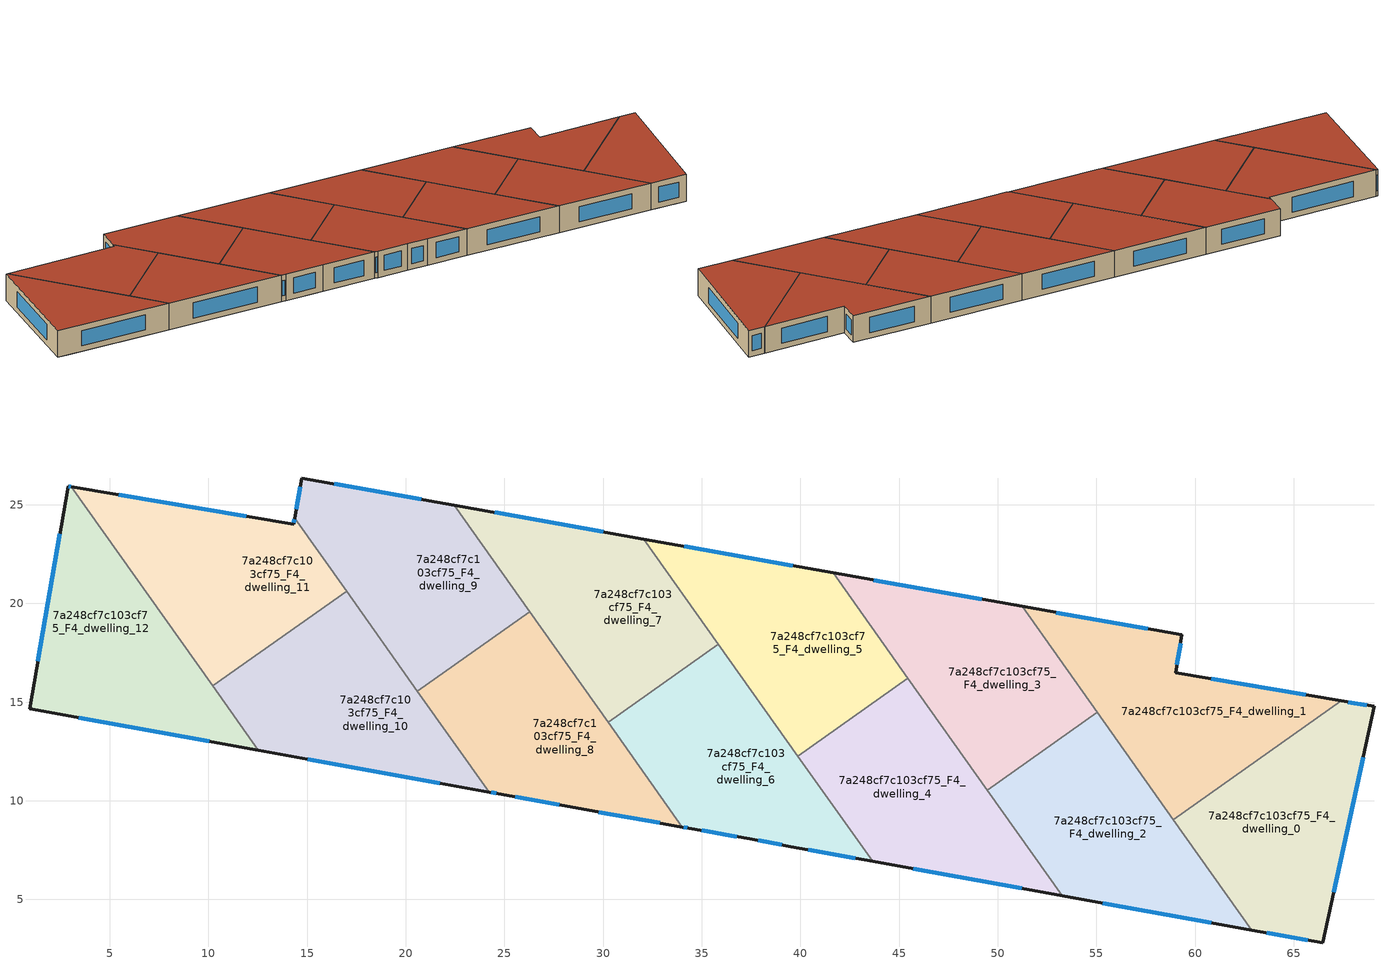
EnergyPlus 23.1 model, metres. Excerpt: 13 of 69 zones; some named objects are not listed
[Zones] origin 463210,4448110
7a248cf7c103cf75_F4_dwelling_0
 floor to 7a248cf7c103cf75_F3_dwelling_0 (EU_floor_Construction): 69.07,14.78 66.47,2.8 63.55,3.33 59.38,9.2 67.6,15.03 z12
 floor to 7a248cf7c103cf75_F3_dwelling_2 (EU_floor_Construction): 59.3,9.32 63.55,3.33 62.87,3.45 58.9,9.04 z12
 floor to 7a248cf7c103cf75_F3_dwelling_1 (EU_floor_Construction): 67.6,15.03 59.38,9.2 59.3,9.32 67.4,15.07 z12
 wall outside (EU_wall_Construction): 62.87,3.45 66.47,2.8 69.07,14.78 67.4,15.07 z12:15
 wall to 7a248cf7c103cf75_F4_dwelling_1 (EU_wall_Construction): 67.4,15.07 58.9,9.04 z12:15
 wall to 7a248cf7c103cf75_F4_dwelling_2 (EU_wall_Construction): 58.9,9.04 62.87,3.45 z12:15
 window (EU_Window_Construction): 68.71,14.84 67.76,15.01 / 67.03,5.36 68.51,12.22 / 63.64,3.31 65.7,2.94 z12.64:14.36
 roof outside (EU_roof_Construction): 66.47,2.8 69.07,14.78 67.4,15.07 58.9,9.04 62.87,3.45 z15
7a248cf7c103cf75_F4_dwelling_1
 floor to 7a248cf7c103cf75_F3_dwelling_1 (EU_floor_Construction): 67.4,15.07 59.3,9.32 51.91,19.73 59.34,18.4 59.01,16.5 z12
 floor to 7a248cf7c103cf75_F3_dwelling_3 (EU_floor_Construction): 51.91,19.73 55.87,14.16 55.47,13.88 51.23,19.85 z12
 floor to 7a248cf7c103cf75_F3_dwelling_2 (EU_floor_Construction): 55.87,14.16 59.3,9.32 58.9,9.04 55.47,13.88 z12
 wall outside (EU_wall_Construction): 67.4,15.07 59.01,16.5 59.34,18.4 51.23,19.85 z12:15
 wall to 7a248cf7c103cf75_F4_dwelling_3 (EU_wall_Construction): 51.23,19.85 55.04,14.48 z12:15
 wall to 7a248cf7c103cf75_F4_dwelling_2 (EU_wall_Construction): 55.04,14.48 58.9,9.04 z12:15
 window (EU_Window_Construction): 59.08,16.91 59.27,18 / 65.6,15.37 60.81,16.19 / 57.6,18.71 52.97,19.54 z12.64:14.36
 roof outside (EU_roof_Construction): 67.4,15.07 59.01,16.5 59.34,18.4 51.23,19.85 58.9,9.04 z15
7a248cf7c103cf75_F4_dwelling_10
 floor to 7a248cf7c103cf75_F3_dwelling_10 (EU_floor_Construction): 18.54,18.46 24.22,10.45 17.56,11.65 14.67,15.72 z12
 floor to 7a248cf7c103cf75_F3_dwelling_12 (EU_floor_Construction): 13.14,17.89 17.56,11.65 12.53,12.56 10.22,15.82 z12
 floor to 7a248cf7c103cf75_F3_dwelling_11 (EU_floor_Construction): 17,20.63 18.54,18.46 14.67,15.72 13.14,17.89 z12
 wall outside (EU_wall_Construction): 12.53,12.56 24.22,10.45 z12:15
 wall to 7a248cf7c103cf75_F4_dwelling_11 (EU_wall_Construction): 17,20.63 10.22,15.82 z12:15
 wall to 7a248cf7c103cf75_F4_dwelling_8 (EU_wall_Construction): 24.22,10.45 20.6,15.56 z12:15
 wall to 7a248cf7c103cf75_F4_dwelling_12 (EU_wall_Construction): 10.22,15.82 12.53,12.56 z12:15
 wall to 7a248cf7c103cf75_F4_dwelling_9 (EU_wall_Construction): 20.6,15.56 17,20.63 z12:15
 window (EU_Window_Construction): 15.04,12.11 21.72,10.9 z12.64:14.36
 roof outside (EU_roof_Construction): 24.22,10.45 17,20.63 10.22,15.82 12.53,12.56 z15
7a248cf7c103cf75_F4_dwelling_11
 floor to 7a248cf7c103cf75_F3_dwelling_11 (EU_floor_Construction): 14.37,24.33 17,20.63 13.14,17.89 8.04,25.08 14.32,24.02 z12
 floor to 7a248cf7c103cf75_F3_dwelling_13 (EU_floor_Construction): 8.04,25.08 10.97,20.95 8.05,18.88 3.06,25.92 z12
 floor to 7a248cf7c103cf75_F3_dwelling_12 (EU_floor_Construction): 10.97,20.95 13.14,17.89 10.22,15.82 8.05,18.88 z12
 wall outside (EU_wall_Construction): 14.37,24.33 14.32,24.02 3.05,25.92 z12:15
 wall to 7a248cf7c103cf75_F4_dwelling_9 (EU_wall_Construction): 17,20.63 14.37,24.33 z12:15
 wall to 7a248cf7c103cf75_F4_dwelling_12 (EU_wall_Construction): 3.05,25.92 10.22,15.82 z12:15
 window (EU_Window_Construction): 14.36,24.26 14.33,24.09 / 11.91,24.43 5.47,25.51 z12.64:14.36
 roof outside (EU_roof_Construction): 17,20.63 14.37,24.33 14.32,24.02 3.05,25.92 10.22,15.82 z15
7a248cf7c103cf75_F4_dwelling_12
 floor to 7a248cf7c103cf75_F3_dwelling_13 (EU_floor_Construction): 3.06,25.92 8.05,18.88 1.86,14.49 0.93,14.66 2.84,25.7 2.89,25.95 z12
 floor adiabatic (EU_floor_Construction): 8.05,18.88 12.53,12.56 1.86,14.49 z12
 wall outside (EU_wall_Construction): 3.05,25.92 2.89,25.95 0.93,14.66 12.53,12.56 z12:15
 window (EU_Window_Construction): 2.47,23.53 1.35,17.08 / 3.02,25.93 2.92,25.94 / 3.42,14.21 10.05,13.01 z12.64:14.36
 roof outside (EU_roof_Construction): 12.53,12.56 3.05,25.92 2.89,25.95 0.93,14.66 z15
7a248cf7c103cf75_F4_dwelling_2
 floor to 7a248cf7c103cf75_F3_dwelling_4 (EU_floor_Construction): 50.27,11.1 54.64,4.94 53.27,5.19 49.47,10.54 z12
 floor to 7a248cf7c103cf75_F3_dwelling_3 (EU_floor_Construction): 55.04,14.48 55.47,13.88 50.7,10.49 50.27,11.1 z12
 floor adiabatic (EU_floor_Construction): 55.47,13.88 62.87,3.45 54.64,4.94 50.7,10.49 z12
 wall outside (EU_wall_Construction): 53.27,5.19 62.87,3.45 z12:15
 wall to 7a248cf7c103cf75_F4_dwelling_3 (EU_wall_Construction): 55.04,14.48 49.47,10.54 z12:15
 wall to 7a248cf7c103cf75_F4_dwelling_4 (EU_wall_Construction): 49.47,10.54 53.27,5.19 z12:15
 window (EU_Window_Construction): 55.33,4.82 60.81,3.82 z12.64:14.36
 roof outside (EU_roof_Construction): 62.87,3.45 55.04,14.48 49.47,10.54 53.27,5.19 z15
7a248cf7c103cf75_F4_dwelling_3
 floor to 7a248cf7c103cf75_F3_dwelling_3 (EU_floor_Construction): 51.23,19.85 55.04,14.48 50.27,11.1 43.03,21.31 z12
 floor to 7a248cf7c103cf75_F3_dwelling_5 (EU_floor_Construction): 43.03,21.31 46.96,15.76 46.17,15.2 41.66,21.56 z12
 floor to 7a248cf7c103cf75_F3_dwelling_4 (EU_floor_Construction): 46.96,15.76 50.27,11.1 49.47,10.54 46.17,15.2 z12
 wall outside (EU_wall_Construction): 51.23,19.85 41.66,21.56 z12:15
 wall to 7a248cf7c103cf75_F4_dwelling_5 (EU_wall_Construction): 41.66,21.56 45.45,16.21 z12:15
 wall to 7a248cf7c103cf75_F4_dwelling_4 (EU_wall_Construction): 45.45,16.21 49.47,10.54 z12:15
 window (EU_Window_Construction): 49.18,20.21 43.71,21.19 z12.64:14.36
 roof outside (EU_roof_Construction): 55.04,14.48 51.23,19.85 41.66,21.56 49.47,10.54 z15
7a248cf7c103cf75_F4_dwelling_4
 floor adiabatic (EU_floor_Construction): 45.45,16.21 53.27,5.19 43.66,6.93 39.88,12.26 z12
 wall outside (EU_wall_Construction): 43.66,6.93 53.27,5.19 z12:15
 wall to 7a248cf7c103cf75_F4_dwelling_5 (EU_wall_Construction): 45.45,16.21 39.88,12.26 z12:15
 wall to 7a248cf7c103cf75_F4_dwelling_6 (EU_wall_Construction): 39.88,12.26 43.66,6.93 z12:15
 window (EU_Window_Construction): 45.72,6.56 51.21,5.56 z12.64:14.36
 roof outside (EU_roof_Construction): 53.27,5.19 45.45,16.21 39.88,12.26 43.66,6.93 z15
7a248cf7c103cf75_F4_dwelling_5
 floor to 7a248cf7c103cf75_F3_dwelling_5 (EU_floor_Construction): 41.66,21.56 45.45,16.21 41.07,13.11 34.12,22.9 z12
 floor to 7a248cf7c103cf75_F3_dwelling_7 (EU_floor_Construction): 34.12,22.9 38.04,17.37 36.85,16.52 32.07,23.27 z12
 floor adiabatic (EU_floor_Construction): 38.04,17.37 41.07,13.11 39.88,12.26 36.85,16.52 z12
 wall outside (EU_wall_Construction): 41.66,21.56 32.07,23.27 z12:15
 wall to 7a248cf7c103cf75_F4_dwelling_7 (EU_wall_Construction): 32.07,23.27 35.84,17.95 z12:15
 wall to 7a248cf7c103cf75_F4_dwelling_6 (EU_wall_Construction): 35.84,17.95 39.87,12.26 z12:15
 window (EU_Window_Construction): 39.6,21.92 34.12,22.9 z12.64:14.36
 roof outside (EU_roof_Construction): 45.45,16.21 41.66,21.56 32.07,23.27 39.88,12.26 z15
7a248cf7c103cf75_F4_dwelling_6
 floor to 7a248cf7c103cf75_F3_dwelling_6 (EU_floor_Construction): 36.85,16.52 43.66,6.93 39.51,7.68 37.42,8.08 36.76,8.19 32.86,13.69 z12
 floor to 7a248cf7c103cf75_F3_dwelling_8 (EU_floor_Construction): 31.85,15.12 36.76,8.19 34.34,8.61 34.02,8.67 30.25,13.98 z12
 floor to 7a248cf7c103cf75_F3_dwelling_7 (EU_floor_Construction): 35.84,17.95 36.85,16.52 32.86,13.69 31.85,15.12 z12
 wall outside (EU_wall_Construction): 34.02,8.67 34.34,8.61 37.42,8.08 39.51,7.68 43.66,6.93 z12:15
 wall to 7a248cf7c103cf75_F4_dwelling_7 (EU_wall_Construction): 35.84,17.95 30.25,13.98 z12:15
 wall to 7a248cf7c103cf75_F4_dwelling_8 (EU_wall_Construction): 30.25,13.98 34.02,8.67 z12:15
 window (EU_Window_Construction): 40.4,7.52 42.77,7.09 / 37.87,7.99 39.06,7.76 / 35,8.5 36.76,8.19 / 34.09,8.66 34.27,8.63 z12.64:14.36
 roof outside (EU_roof_Construction): 43.66,6.93 35.84,17.95 30.25,13.98 34.02,8.67 34.34,8.61 37.42,8.08 39.51,7.68 z15
7a248cf7c103cf75_F4_dwelling_7
 floor to 7a248cf7c103cf75_F3_dwelling_7 (EU_floor_Construction): 32.07,23.27 35.84,17.95 31.85,15.12 25.2,24.49 z12
 floor to 7a248cf7c103cf75_F3_dwelling_9 (EU_floor_Construction): 25.2,24.49 29.11,18.97 27.52,17.84 22.45,24.98 z12
 floor to 7a248cf7c103cf75_F3_dwelling_8 (EU_floor_Construction): 29.11,18.97 31.85,15.12 30.25,13.98 27.52,17.84 z12
 wall outside (EU_wall_Construction): 32.07,23.27 22.45,24.98 z12:15
 wall to 7a248cf7c103cf75_F4_dwelling_9 (EU_wall_Construction): 22.45,24.98 26.27,19.59 z12:15
 wall to 7a248cf7c103cf75_F4_dwelling_8 (EU_wall_Construction): 26.28,19.59 30.25,13.98 z12:15
 window (EU_Window_Construction): 30.01,23.63 24.51,24.61 z12.64:14.36
 roof outside (EU_roof_Construction): 35.84,17.95 32.07,23.27 22.45,24.98 30.25,13.98 z15
7a248cf7c103cf75_F4_dwelling_8
 floor to 7a248cf7c103cf75_F3_dwelling_8 (EU_floor_Construction): 27.52,17.84 34.02,8.67 28.61,9.64 27.83,9.79 23.92,15.29 z12
 floor to 7a248cf7c103cf75_F3_dwelling_10 (EU_floor_Construction): 22.68,17.04 27.83,9.79 24.7,10.36 24.22,10.45 20.6,15.56 z12
 floor to 7a248cf7c103cf75_F3_dwelling_9 (EU_floor_Construction): 26.27,19.59 27.52,17.84 23.92,15.29 22.68,17.04 z12
 wall outside (EU_wall_Construction): 24.22,10.45 24.7,10.36 28.61,9.64 34.02,8.67 z12:15
 wall to 7a248cf7c103cf75_F4_dwelling_9 (EU_wall_Construction): 26.28,19.59 20.59,15.56 z12:15
 window (EU_Window_Construction): 25.54,10.21 27.77,9.79 / 24.33,10.43 24.6,10.38 / 29.77,9.43 32.86,8.88 z12.64:14.36
 roof outside (EU_roof_Construction): 34.02,8.67 26.28,19.59 20.59,15.56 24.22,10.45 24.7,10.36 28.61,9.64 z15
7a248cf7c103cf75_F4_dwelling_9
 floor to 7a248cf7c103cf75_F3_dwelling_9 (EU_floor_Construction): 22.45,24.98 26.28,19.59 22.68,17.04 16.27,26.08 z12
 floor to 7a248cf7c103cf75_F3_dwelling_11 (EU_floor_Construction): 16.27,26.08 20.62,19.94 18.54,18.46 14.37,24.33 14.72,26.36 z12
 floor to 7a248cf7c103cf75_F3_dwelling_10 (EU_floor_Construction): 20.62,19.94 22.68,17.04 20.6,15.56 18.54,18.46 z12
 wall outside (EU_wall_Construction): 22.45,24.98 14.72,26.36 14.37,24.33 z12:15
 window (EU_Window_Construction): 14.65,25.92 14.45,24.77 / 20.8,25.28 16.38,26.06 z12.64:14.36
 roof outside (EU_roof_Construction): 26.28,19.59 22.45,24.98 14.72,26.36 14.37,24.33 20.59,15.56 z15
[Building]
EU S2 Campaign: North Axis=0; Terrain=City; Solar Distribution=FullExterior
[Site:Location]
Yerevan-Zvartnots.Intl.AP: Latitude=40.15; Longitude=44.383; Time Zone=4; Elevation=854
[SizingPeriod:WeatherFileDays]
AnnualSizingPeriod: Begin Month=1; Begin Day of Month=1; End Month=12; End Day of Month=31; Day of Week for Start Day=Monday; Use Weather File Daylight Saving Period=No; Use Weather File Rain and Snow Indicators=No
[MATERIAL]
EU_InternalMass_Material: Roughness=MediumRough; Thickness=0.1; Conductivity=1; Density=1800; Specific Heat=900; Thermal Absorptance=0.9; Solar Absorptance=0.7; Visible Absorptance=0.7
[MATERIAL:NOMASS] Roughness=MediumRough; Thermal Absorptance=0.9; Solar Absorptance=0.7; Visible Absorptance=0.7
Name | Thermal Resistance
EU_wall_NoMass | 1.05043
EU_roof_NoMass | 1.45357
EU_floor_NoMass | 0.478065
[WINDOWMATERIAL:SIMPLEGLAZINGSYSTEM]
EU_Window_SimpleGlazing: UFactor=2.5566; Solar Heat Gain Coefficient=0.75; Visible Transmittance=0.75
[CONSTRUCTION]
EU_wall_Construction: EU_wall_NoMass
EU_roof_Construction: EU_roof_NoMass
EU_floor_Construction: EU_floor_NoMass
EU_Window_Construction: EU_Window_SimpleGlazing
EU_InternalMass_Construction: EU_InternalMass_Material
[ZONE] Type=1; Multiplier=1; Ceiling Height=autocalculate; Floor Area=autocalculate; Part of Total Floor Area=Yes
Name | Volume
7a248cf7c103cf75_F4_dwelling_0 | 205.549
7a248cf7c103cf75_F4_dwelling_1 | 205.527
7a248cf7c103cf75_F4_dwelling_10 | 205.54
7a248cf7c103cf75_F4_dwelling_11 | 205.525
7a248cf7c103cf75_F4_dwelling_12 | 205.53
7a248cf7c103cf75_F4_dwelling_2 | 205.533
7a248cf7c103cf75_F4_dwelling_3 | 205.555
7a248cf7c103cf75_F4_dwelling_4 | 205.553
7a248cf7c103cf75_F4_dwelling_5 | 205.522
7a248cf7c103cf75_F4_dwelling_6 | 205.526
7a248cf7c103cf75_F4_dwelling_7 | 205.529
7a248cf7c103cf75_F4_dwelling_8 | 205.544
7a248cf7c103cf75_F4_dwelling_9 | 205.547
[INTERNALMASS] Construction=EU_InternalMass_Construction
Name | Zone or ZoneList | Surface Area
7a248cf7c103cf75_F4_dwelling_0_EU_InternalMass | 7a248cf7c103cf75_F4_dwelling_0 | 68.5175
7a248cf7c103cf75_F4_dwelling_1_EU_InternalMass | 7a248cf7c103cf75_F4_dwelling_1 | 68.5104
7a248cf7c103cf75_F4_dwelling_2_EU_InternalMass | 7a248cf7c103cf75_F4_dwelling_2 | 68.514
7a248cf7c103cf75_F4_dwelling_3_EU_InternalMass | 7a248cf7c103cf75_F4_dwelling_3 | 68.518
7a248cf7c103cf75_F4_dwelling_4_EU_InternalMass | 7a248cf7c103cf75_F4_dwelling_4 | 68.5209
7a248cf7c103cf75_F4_dwelling_5_EU_InternalMass | 7a248cf7c103cf75_F4_dwelling_5 | 68.509
7a248cf7c103cf75_F4_dwelling_6_EU_InternalMass | 7a248cf7c103cf75_F4_dwelling_6 | 68.5089
7a248cf7c103cf75_F4_dwelling_7_EU_InternalMass | 7a248cf7c103cf75_F4_dwelling_7 | 68.5087
7a248cf7c103cf75_F4_dwelling_8_EU_InternalMass | 7a248cf7c103cf75_F4_dwelling_8 | 68.515
7a248cf7c103cf75_F4_dwelling_9_EU_InternalMass | 7a248cf7c103cf75_F4_dwelling_9 | 68.5174
7a248cf7c103cf75_F4_dwelling_10_EU_InternalMass | 7a248cf7c103cf75_F4_dwelling_10 | 68.5127
7a248cf7c103cf75_F4_dwelling_11_EU_InternalMass | 7a248cf7c103cf75_F4_dwelling_11 | 68.5092
7a248cf7c103cf75_F4_dwelling_12_EU_InternalMass | 7a248cf7c103cf75_F4_dwelling_12 | 68.5186
[OTHEREQUIPMENT] Fuel Type=Electricity; Design Level Calculation Method=Watts/Area; Power per Zone Floor Area=1; Fraction Latent=0; Fraction Radiant=0; Fraction Lost=0; Carbon Dioxide Generation Rate=0; EndUse Subcategory=EU_Step8_InternalGains
Name | Zone or ZoneList or Space or SpaceList | Schedule
EU_Step8_InternalGain_7a248cf7c103cf75_F4_dwelling_0_f000 | 7a248cf7c103cf75_F4_dwelling_0 | EU_Step8_GainSchedule_7a248cf7c103cf75_F4_dwelling_0_f000
EU_Step8_InternalGain_7a248cf7c103cf75_F4_dwelling_1_f000 | 7a248cf7c103cf75_F4_dwelling_1 | EU_Step8_GainSchedule_7a248cf7c103cf75_F4_dwelling_1_f000
EU_Step8_InternalGain_7a248cf7c103cf75_F4_dwelling_2_f000 | 7a248cf7c103cf75_F4_dwelling_2 | EU_Step8_GainSchedule_7a248cf7c103cf75_F4_dwelling_2_f000
EU_Step8_InternalGain_7a248cf7c103cf75_F4_dwelling_3_f000 | 7a248cf7c103cf75_F4_dwelling_3 | EU_Step8_GainSchedule_7a248cf7c103cf75_F4_dwelling_3_f000
EU_Step8_InternalGain_7a248cf7c103cf75_F4_dwelling_4_f000 | 7a248cf7c103cf75_F4_dwelling_4 | EU_Step8_GainSchedule_7a248cf7c103cf75_F4_dwelling_4_f000
EU_Step8_InternalGain_7a248cf7c103cf75_F4_dwelling_5_f000 | 7a248cf7c103cf75_F4_dwelling_5 | EU_Step8_GainSchedule_7a248cf7c103cf75_F4_dwelling_5_f000
EU_Step8_InternalGain_7a248cf7c103cf75_F4_dwelling_6_f000 | 7a248cf7c103cf75_F4_dwelling_6 | EU_Step8_GainSchedule_7a248cf7c103cf75_F4_dwelling_6_f000
EU_Step8_InternalGain_7a248cf7c103cf75_F4_dwelling_7_f000 | 7a248cf7c103cf75_F4_dwelling_7 | EU_Step8_GainSchedule_7a248cf7c103cf75_F4_dwelling_7_f000
EU_Step8_InternalGain_7a248cf7c103cf75_F4_dwelling_8_f000 | 7a248cf7c103cf75_F4_dwelling_8 | EU_Step8_GainSchedule_7a248cf7c103cf75_F4_dwelling_8_f000
EU_Step8_InternalGain_7a248cf7c103cf75_F4_dwelling_9_f000 | 7a248cf7c103cf75_F4_dwelling_9 | EU_Step8_GainSchedule_7a248cf7c103cf75_F4_dwelling_9_f000
EU_Step8_InternalGain_7a248cf7c103cf75_F4_dwelling_10_f000 | 7a248cf7c103cf75_F4_dwelling_10 | EU_Step8_GainSchedule_7a248cf7c103cf75_F4_dwelling_10_f000
EU_Step8_InternalGain_7a248cf7c103cf75_F4_dwelling_11_f000 | 7a248cf7c103cf75_F4_dwelling_11 | EU_Step8_GainSchedule_7a248cf7c103cf75_F4_dwelling_11_f000
EU_Step8_InternalGain_7a248cf7c103cf75_F4_dwelling_12_f000 | 7a248cf7c103cf75_F4_dwelling_12 | EU_Step8_GainSchedule_7a248cf7c103cf75_F4_dwelling_12_f000
[ZONEVENTILATION:DESIGNFLOWRATE] Schedule=EU_AlwaysOn; Design Flow Rate Calculation Method=AirChanges/Hour; Air Changes per Hour=0.557805; Ventilation Type=Natural; Fan Pressure Rise=0; Fan Total Efficiency=1; Constant Term Coefficient=1; Temperature Term Coefficient=0; Velocity Term Coefficient=0; Velocity Squared Term Coefficient=0; Minimum Indoor Temperature=-100; Maximum Indoor Temperature=100; Delta Temperature=-100; Minimum Outdoor Temperature=-100; Maximum Outdoor Temperature=100; Maximum Wind Speed=40
Name | Zone or ZoneList or Space or SpaceList
EU_ConstantAir_7a248cf7c103cf75_F4_dwelling_0 | 7a248cf7c103cf75_F4_dwelling_0
EU_ConstantAir_7a248cf7c103cf75_F4_dwelling_1 | 7a248cf7c103cf75_F4_dwelling_1
EU_ConstantAir_7a248cf7c103cf75_F4_dwelling_2 | 7a248cf7c103cf75_F4_dwelling_2
EU_ConstantAir_7a248cf7c103cf75_F4_dwelling_3 | 7a248cf7c103cf75_F4_dwelling_3
EU_ConstantAir_7a248cf7c103cf75_F4_dwelling_4 | 7a248cf7c103cf75_F4_dwelling_4
EU_ConstantAir_7a248cf7c103cf75_F4_dwelling_5 | 7a248cf7c103cf75_F4_dwelling_5
EU_ConstantAir_7a248cf7c103cf75_F4_dwelling_6 | 7a248cf7c103cf75_F4_dwelling_6
EU_ConstantAir_7a248cf7c103cf75_F4_dwelling_7 | 7a248cf7c103cf75_F4_dwelling_7
EU_ConstantAir_7a248cf7c103cf75_F4_dwelling_8 | 7a248cf7c103cf75_F4_dwelling_8
EU_ConstantAir_7a248cf7c103cf75_F4_dwelling_9 | 7a248cf7c103cf75_F4_dwelling_9
EU_ConstantAir_7a248cf7c103cf75_F4_dwelling_10 | 7a248cf7c103cf75_F4_dwelling_10
EU_ConstantAir_7a248cf7c103cf75_F4_dwelling_11 | 7a248cf7c103cf75_F4_dwelling_11
EU_ConstantAir_7a248cf7c103cf75_F4_dwelling_12 | 7a248cf7c103cf75_F4_dwelling_12
[HVACTEMPLATE:ZONE:IDEALLOADSAIRSYSTEM] System Availability Schedule=EU_AlwaysOn; Maximum Heating Supply Air Temperature=50; Minimum Cooling Supply Air Temperature=13; Maximum Heating Supply Air Humidity Ratio=0.0156; Minimum Cooling Supply Air Humidity Ratio=0.0077; Heating Limit=NoLimit; Cooling Limit=NoLimit; Heating Availability Schedule=EU_AlwaysOn; Cooling Availability Schedule=EU_CoolingOff; Dehumidification Control Type=ConstantSensibleHeatRatio; Cooling Sensible Heat Ratio=0.7; Dehumidification Setpoint=60; Humidification Control Type=None; Humidification Setpoint=30; Outdoor Air Method=None; Outdoor Air Flow Rate per Person=0.00944; Outdoor Air Flow Rate per Zone Floor Area=0; Outdoor Air Flow Rate per Zone=0; Demand Controlled Ventilation Type=None; Outdoor Air Economizer Type=NoEconomizer; Heat Recovery Type=None; Sensible Heat Recovery Effectiveness=0.7; Latent Heat Recovery Effectiveness=0.65
Name | Template Thermostat
7a248cf7c103cf75_F4_dwelling_0 | EU_HeatOnly_7a248cf7c103cf75_F4_dwelling_0
7a248cf7c103cf75_F4_dwelling_1 | EU_HeatOnly_7a248cf7c103cf75_F4_dwelling_1
7a248cf7c103cf75_F4_dwelling_2 | EU_HeatOnly_7a248cf7c103cf75_F4_dwelling_2
7a248cf7c103cf75_F4_dwelling_3 | EU_HeatOnly_7a248cf7c103cf75_F4_dwelling_3
7a248cf7c103cf75_F4_dwelling_4 | EU_HeatOnly_7a248cf7c103cf75_F4_dwelling_4
7a248cf7c103cf75_F4_dwelling_5 | EU_HeatOnly_7a248cf7c103cf75_F4_dwelling_5
7a248cf7c103cf75_F4_dwelling_6 | EU_HeatOnly_7a248cf7c103cf75_F4_dwelling_6
7a248cf7c103cf75_F4_dwelling_7 | EU_HeatOnly_7a248cf7c103cf75_F4_dwelling_7
7a248cf7c103cf75_F4_dwelling_8 | EU_HeatOnly_7a248cf7c103cf75_F4_dwelling_8
7a248cf7c103cf75_F4_dwelling_9 | EU_HeatOnly_7a248cf7c103cf75_F4_dwelling_9
7a248cf7c103cf75_F4_dwelling_10 | EU_HeatOnly_7a248cf7c103cf75_F4_dwelling_10
7a248cf7c103cf75_F4_dwelling_11 | EU_HeatOnly_7a248cf7c103cf75_F4_dwelling_11
7a248cf7c103cf75_F4_dwelling_12 | EU_HeatOnly_7a248cf7c103cf75_F4_dwelling_12
[SIZING:ZONE] Zone Cooling Design Supply Air Temperature Input Method=SupplyAirTemperature; Zone Cooling Design Supply Air Temperature=13; Zone Heating Design Supply Air Temperature Input Method=SupplyAirTemperature; Zone Heating Design Supply Air Temperature=50; Zone Cooling Design Supply Air Humidity Ratio=0.008; Zone Heating Design Supply Air Humidity Ratio=0.008; Cooling Design Air Flow Method=DesignDay; Cooling Design Air Flow Rate=0; Cooling Minimum Air Flow per Zone Floor Area=0.000762; Cooling Minimum Air Flow=0; Cooling Minimum Air Flow Fraction=0.2; Heating Design Air Flow Method=DesignDay; Heating Design Air Flow Rate=0; Heating Maximum Air Flow per Zone Floor Area=0.002032; Heating Maximum Air Flow=0.141576; Heating Maximum Air Flow Fraction=0.3; Account for Dedicated Outdoor Air System=No; Dedicated Outdoor Air System Control Strategy=NeutralSupplyAir; Dedicated Outdoor Air Low Setpoint Temperature for Design=autosize; Dedicated Outdoor Air High Setpoint Temperature for Design=autosize; Zone Load Sizing Method=Sensible Load Only No Latent Load; Zone Latent Cooling Design Supply Air Humidity Ratio Input Method=HumidityRatioDifference; Zone Cooling Design Supply Air Humidity Ratio Difference=0.005; Zone Latent Heating Design Supply Air Humidity Ratio Input Method=HumidityRatioDifference; Zone Humidification Design Supply Air Humidity Ratio Difference=0.005
7a248cf7c103cf75_F4_dwelling_0; 7a248cf7c103cf75_F4_dwelling_1; 7a248cf7c103cf75_F4_dwelling_2; 7a248cf7c103cf75_F4_dwelling_3; 7a248cf7c103cf75_F4_dwelling_4; 7a248cf7c103cf75_F4_dwelling_5; 7a248cf7c103cf75_F4_dwelling_6; 7a248cf7c103cf75_F4_dwelling_7; 7a248cf7c103cf75_F4_dwelling_8; 7a248cf7c103cf75_F4_dwelling_9; 7a248cf7c103cf75_F4_dwelling_10; 7a248cf7c103cf75_F4_dwelling_11; 7a248cf7c103cf75_F4_dwelling_12
[SCHEDULE:CONSTANT]
Name | Hourly Value
EU_AlwaysOn | 1
EU_CoolingOff | 0
[SCHEDULE:FILE] Column Number=1; Rows to Skip at Top=0; Number of Hours of Data=8760; Column Separator=Comma; Interpolate to Timestep=No; Minutes per Item=60; Adjust Schedule for Daylight Savings=Yes
Name | File
EU_Step8_GainSchedule_7a248cf7c103cf75_F4_dwelling_0_f000 | ../../schedules/7a248cf7c103cf75/7a248cf7c103cf75_F4_dwelling_0_f000_gain.csv
EU_Step8_GainSchedule_7a248cf7c103cf75_F4_dwelling_1_f000 | ../../schedules/7a248cf7c103cf75/7a248cf7c103cf75_F4_dwelling_1_f000_gain.csv
EU_Step8_GainSchedule_7a248cf7c103cf75_F4_dwelling_2_f000 | ../../schedules/7a248cf7c103cf75/7a248cf7c103cf75_F4_dwelling_2_f000_gain.csv
EU_Step8_GainSchedule_7a248cf7c103cf75_F4_dwelling_3_f000 | ../../schedules/7a248cf7c103cf75/7a248cf7c103cf75_F4_dwelling_3_f000_gain.csv
EU_Step8_GainSchedule_7a248cf7c103cf75_F4_dwelling_4_f000 | ../../schedules/7a248cf7c103cf75/7a248cf7c103cf75_F4_dwelling_4_f000_gain.csv
EU_Step8_GainSchedule_7a248cf7c103cf75_F4_dwelling_5_f000 | ../../schedules/7a248cf7c103cf75/7a248cf7c103cf75_F4_dwelling_5_f000_gain.csv
EU_Step8_GainSchedule_7a248cf7c103cf75_F4_dwelling_6_f000 | ../../schedules/7a248cf7c103cf75/7a248cf7c103cf75_F4_dwelling_6_f000_gain.csv
EU_Step8_GainSchedule_7a248cf7c103cf75_F4_dwelling_7_f000 | ../../schedules/7a248cf7c103cf75/7a248cf7c103cf75_F4_dwelling_7_f000_gain.csv
EU_Step8_GainSchedule_7a248cf7c103cf75_F4_dwelling_8_f000 | ../../schedules/7a248cf7c103cf75/7a248cf7c103cf75_F4_dwelling_8_f000_gain.csv
EU_Step8_GainSchedule_7a248cf7c103cf75_F4_dwelling_9_f000 | ../../schedules/7a248cf7c103cf75/7a248cf7c103cf75_F4_dwelling_9_f000_gain.csv
EU_Step8_GainSchedule_7a248cf7c103cf75_F4_dwelling_10_f000 | ../../schedules/7a248cf7c103cf75/7a248cf7c103cf75_F4_dwelling_10_f000_gain.csv
EU_Step8_GainSchedule_7a248cf7c103cf75_F4_dwelling_11_f000 | ../../schedules/7a248cf7c103cf75/7a248cf7c103cf75_F4_dwelling_11_f000_gain.csv
EU_Step8_GainSchedule_7a248cf7c103cf75_F4_dwelling_12_f000 | ../../schedules/7a248cf7c103cf75/7a248cf7c103cf75_F4_dwelling_12_f000_gain.csv
